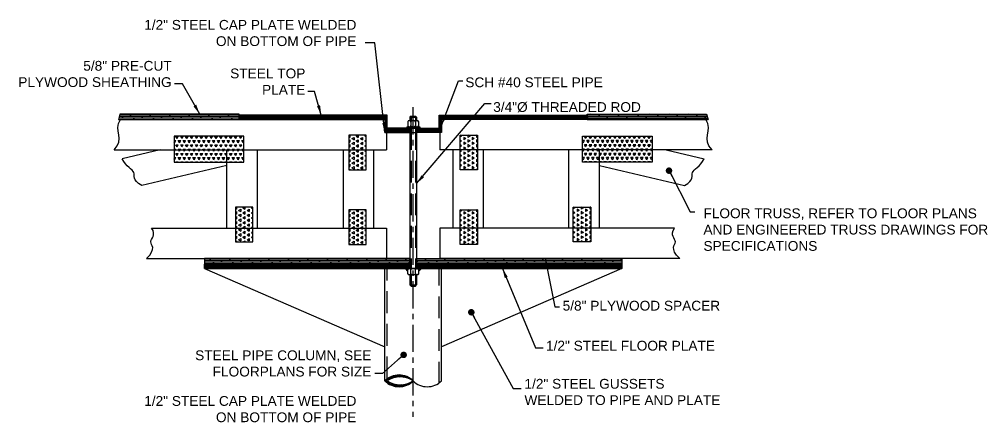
# Model space of a CAD drawing. Header units: inches. Extents: x -1316 to 22433, y -200 to 8737.
# Drawn here: x 1860.4 to 1971.7, y 738.9 to 784 of the extents above; entities that cross this region are included whole.
import ezdxf

# ---------------------------------------------------------------- set-up
doc = ezdxf.new("R2010")
doc.units = ezdxf.units.IN
doc.header["$LTSCALE"] = 10
doc.header["$MEASUREMENT"] = 0
doc.linetypes.add('CENTER', pattern=[2, 1.25, -0.25, 0.25, -0.25])
doc.linetypes.add('HIDDEN', pattern=[0.375, 0.25, -0.125])
doc.layers.get('0').update_dxf_attribs({"linetype": 'CONTINUOUS'})
for name, color, linetype in [('A-', 1, 'CONTINUOUS'), ('S-FLOR', 7, 'CONTINUOUS'), ('S-HATCH', 5, 'CONTINUOUS'), ('S-HDWR', 104, 'CONTINUOUS'), ('S-PLATE', 190, 'CONTINUOUS'), ('S-TXT', 222, 'CONTINUOUS')]:
    doc.layers.add(name, color=color, linetype=linetype)
doc.styles.add('style1', font='arial.ttf')
doc.dimstyles.new('1', dxfattribs={"dimtxt": 1.125, "dimasz": 1.125, "dimexe": 0.18, "dimexo": 1, "dimgap": 1, "dimtad": 0, "dimtih": 1, "dimtoh": 1, "dimdec": 4, "dimrnd": 1, "dimzin": 0, "dimdsep": 46, "dimlunit": 4, "dimtxsty": 'style1', "dimcen": 0.09, "dimadec": 0, "dimazin": 0, "dimtfac": 1, "dimtdec": 4, "dimtix": 1, "dimtofl": 0, "dimtmove": 2, "dimatfit": 3, "dimfxl": 1, "dimtolj": 1, "dimtzin": 0, "dimarcsym": 0})
pattern_1 = [(45, (942.76299, -123.29108), (-0.088388348, 0.088388348), [])]
pattern_2 = [(0, (943.4519, -76.74207), (0, 0.1875), []), (45, (943.4519, -76.7421), (-0.375, 0.375), [0.26516504, -0.53033076])]
pattern_3 = [(45, (943.4519, -76.74207), (-0.088388348, 0.088388348), [])]

# ---------------------------------------------------------------- blocks, each defined once
blk = doc.blocks.new('BOX')
blk.add_lwpolyline([(0, 0), (1, 0), (1, 1), (0, 1)], close=True)
blk = doc.blocks.new('*X510')
at = {"color": 0}
for p, q in [((586.53, -102.39), (586.42, -102.21)), ((586.53, -102.39), (586.63, -102.21)), ((587.09, -102.39), (586.98, -102.21)), ((587.09, -102.39), (587.2, -102.21)), ((587.65, -102.39), (587.55, -102.21)), ((587.65, -102.39), (587.76, -102.21)), ((588.22, -102.39), (588.11, -102.21)), ((588.22, -102.39), (588.32, -102.21)), ((588.78, -102.39), (588.67, -102.21)), ((588.78, -102.39), (588.88, -102.21)), ((589.34, -102.39), (589.23, -102.21)), ((589.34, -102.39), (589.45, -102.21)), ((589.9, -102.39), (589.8, -102.21)), ((589.9, -102.39), (590.01, -102.21)), ((590.42, -102.31), (590.36, -102.21)), ((586.42, -103.12), (586.67, -103.12)), ((586.53, -103.37), (586.42, -103.18)), ((586.53, -103.37), (586.67, -103.12)), ((586.81, -102.88), (586.67, -102.64)), ((586.67, -102.64), (586.95, -102.64)), ((586.81, -102.88), (586.95, -102.64)), ((587.09, -103.37), (586.95, -103.12)), ((586.95, -103.12), (587.23, -103.12)), ((587.09, -103.37), (587.23, -103.12)), ((587.37, -102.88), (587.23, -102.64)), ((587.23, -102.64), (587.51, -102.64)), ((587.37, -102.88), (587.51, -102.64)), ((587.65, -103.37), (587.51, -103.12)), ((587.51, -103.12), (587.79, -103.12)), ((587.65, -103.37), (587.79, -103.12)), ((587.93, -102.88), (587.79, -102.64)), ((587.79, -102.64), (588.07, -102.64)), ((587.93, -102.88), (588.07, -102.64)), ((588.22, -103.37), (588.07, -103.12)), ((588.07, -103.12), (588.36, -103.12)), ((588.22, -103.37), (588.36, -103.12)), ((588.5, -102.88), (588.36, -102.64)), ((588.36, -102.64), (588.64, -102.64)), ((588.5, -102.88), (588.64, -102.64)), ((588.78, -103.37), (588.64, -103.12)), ((588.64, -103.12), (588.92, -103.12)), ((588.78, -103.37), (588.92, -103.12)), ((589.06, -102.88), (588.92, -102.64)), ((588.92, -102.64), (589.2, -102.64)), ((589.06, -102.88), (589.2, -102.64)), ((589.34, -103.37), (589.2, -103.12)), ((589.2, -103.12), (589.48, -103.12)), ((589.34, -103.37), (589.48, -103.12)), ((589.62, -102.88), (589.48, -102.64)), ((589.48, -102.64), (589.76, -102.64)), ((589.62, -102.88), (589.76, -102.64)), ((589.9, -103.37), (589.76, -103.12)), ((589.76, -103.12), (590.04, -103.12)), ((589.9, -103.37), (590.04, -103.12)), ((590.18, -102.88), (590.04, -102.64)), ((590.04, -102.64), (590.32, -102.64)), ((590.18, -102.88), (590.32, -102.64)), ((590.42, -103.29), (590.32, -103.12)), ((590.32, -103.12), (590.42, -103.12)), ((586.42, -104.1), (586.67, -104.1)), ((586.45, -104.21), (586.42, -104.15)), ((586.6, -104.21), (586.67, -104.1)), ((586.81, -103.85), (586.67, -103.61)), ((586.67, -103.61), (586.95, -103.61)), ((586.81, -103.85), (586.95, -103.61)), ((587.01, -104.21), (586.95, -104.1)), ((586.95, -104.1), (587.23, -104.1)), ((587.17, -104.21), (587.23, -104.1)), ((587.37, -103.85), (587.23, -103.61)), ((587.23, -103.61), (587.51, -103.61)), ((587.37, -103.85), (587.51, -103.61)), ((587.58, -104.21), (587.51, -104.1)), ((587.51, -104.1), (587.79, -104.1)), ((587.73, -104.21), (587.79, -104.1)), ((587.93, -103.85), (587.79, -103.61)), ((587.79, -103.61), (588.07, -103.61)), ((587.93, -103.85), (588.07, -103.61)), ((588.14, -104.21), (588.07, -104.1)), ((588.07, -104.1), (588.36, -104.1)), ((588.29, -104.21), (588.36, -104.1)), ((588.5, -103.85), (588.36, -103.61)), ((588.36, -103.61), (588.64, -103.61)), ((588.5, -103.85), (588.64, -103.61)), ((588.7, -104.21), (588.64, -104.1)), ((588.64, -104.1), (588.92, -104.1)), ((588.85, -104.21), (588.92, -104.1)), ((589.06, -103.85), (588.92, -103.61)), ((588.92, -103.61), (589.2, -103.61)), ((589.06, -103.85), (589.2, -103.61)), ((589.26, -104.21), (589.2, -104.1)), ((589.2, -104.1), (589.48, -104.1)), ((589.42, -104.21), (589.48, -104.1)), ((589.62, -103.85), (589.48, -103.61)), ((589.48, -103.61), (589.76, -103.61)), ((589.62, -103.85), (589.76, -103.61)), ((589.83, -104.21), (589.76, -104.1)), ((589.76, -104.1), (590.04, -104.1)), ((589.98, -104.21), (590.04, -104.1)), ((590.18, -103.85), (590.04, -103.61)), ((590.04, -103.61), (590.32, -103.61)), ((590.18, -103.85), (590.32, -103.61)), ((590.39, -104.21), (590.32, -104.1)), ((590.32, -104.1), (590.42, -104.1))]:
    blk.add_line(p, q, dxfattribs=at)
blk = doc.blocks.new('*X511')
at = {"color": 0}
for p, q in [((579.78, -101.42), (579.64, -101.17)), ((579.64, -101.17), (579.92, -101.17)), ((579.78, -101.42), (579.92, -101.17)), ((580.34, -101.42), (580.2, -101.17)), ((580.2, -101.17), (580.48, -101.17)), ((580.34, -101.42), (580.48, -101.17)), ((580.9, -101.42), (580.76, -101.17)), ((580.76, -101.17), (581.04, -101.17)), ((580.9, -101.42), (581.04, -101.17)), ((581.47, -101.42), (581.32, -101.17)), ((581.32, -101.17), (581.61, -101.17)), ((581.47, -101.42), (581.61, -101.17)), ((582.03, -101.42), (581.89, -101.17)), ((581.89, -101.17), (582.17, -101.17)), ((582.03, -101.42), (582.17, -101.17)), ((582.59, -101.42), (582.45, -101.17)), ((582.45, -101.17), (582.73, -101.17)), ((582.59, -101.42), (582.73, -101.17)), ((583.15, -101.42), (583.01, -101.17)), ((583.01, -101.17), (583.29, -101.17)), ((583.15, -101.42), (583.29, -101.17)), ((583.72, -101.42), (583.57, -101.17)), ((583.57, -101.17), (583.86, -101.17)), ((583.72, -101.42), (583.86, -101.17)), ((584.28, -101.42), (584.14, -101.17)), ((584.14, -101.17), (584.42, -101.17)), ((584.28, -101.42), (584.42, -101.17)), ((584.84, -101.42), (584.7, -101.17)), ((584.7, -101.17), (584.98, -101.17)), ((584.84, -101.42), (584.98, -101.17)), ((585.4, -101.42), (585.26, -101.17)), ((585.26, -101.17), (585.54, -101.17)), ((585.4, -101.42), (585.54, -101.17)), ((585.97, -101.42), (585.82, -101.17)), ((585.82, -101.17), (586.11, -101.17)), ((585.97, -101.42), (586.11, -101.17)), ((586.53, -101.42), (586.39, -101.17)), ((586.39, -101.17), (586.67, -101.17)), ((586.53, -101.42), (586.67, -101.17)), ((587.09, -101.42), (586.95, -101.17)), ((586.95, -101.17), (587.23, -101.17)), ((587.09, -101.42), (587.23, -101.17)), ((579.45, -101.66), (579.64, -101.66)), ((579.5, -101.9), (579.45, -101.82)), ((579.5, -101.9), (579.64, -101.66)), ((579.78, -102.39), (579.64, -102.15)), ((579.64, -102.15), (579.92, -102.15)), ((579.78, -102.39), (579.92, -102.15)), ((580.06, -101.9), (579.92, -101.66)), ((579.92, -101.66), (580.2, -101.66)), ((580.06, -101.9), (580.2, -101.66)), ((580.34, -102.39), (580.2, -102.15)), ((580.2, -102.15), (580.48, -102.15)), ((580.34, -102.39), (580.48, -102.15)), ((580.62, -101.9), (580.48, -101.66)), ((580.48, -101.66), (580.76, -101.66)), ((580.62, -101.9), (580.76, -101.66)), ((580.9, -102.39), (580.76, -102.15)), ((580.76, -102.15), (581.04, -102.15)), ((580.9, -102.39), (581.04, -102.15)), ((581.18, -101.9), (581.04, -101.66)), ((581.04, -101.66), (581.32, -101.66)), ((581.18, -101.9), (581.32, -101.66)), ((581.47, -102.39), (581.32, -102.15)), ((581.32, -102.15), (581.61, -102.15)), ((581.47, -102.39), (581.61, -102.15)), ((581.75, -101.9), (581.61, -101.66)), ((581.61, -101.66), (581.89, -101.66)), ((581.75, -101.9), (581.89, -101.66)), ((582.03, -102.39), (581.89, -102.15)), ((581.89, -102.15), (582.17, -102.15)), ((582.03, -102.39), (582.17, -102.15)), ((582.31, -101.9), (582.17, -101.66)), ((582.17, -101.66), (582.45, -101.66)), ((582.31, -101.9), (582.45, -101.66)), ((582.59, -102.39), (582.45, -102.15)), ((582.45, -102.15), (582.73, -102.15)), ((582.59, -102.39), (582.73, -102.15)), ((582.87, -101.9), (582.73, -101.66)), ((582.73, -101.66), (583.01, -101.66)), ((582.87, -101.9), (583.01, -101.66)), ((583.15, -102.39), (583.01, -102.15)), ((583.01, -102.15), (583.29, -102.15)), ((583.15, -102.39), (583.29, -102.15)), ((583.43, -101.9), (583.29, -101.66)), ((583.29, -101.66), (583.57, -101.66)), ((583.43, -101.9), (583.57, -101.66)), ((583.72, -102.39), (583.57, -102.15)), ((583.57, -102.15), (583.86, -102.15)), ((583.72, -102.39), (583.86, -102.15)), ((584, -101.9), (583.86, -101.66)), ((583.86, -101.66), (584.14, -101.66)), ((584, -101.9), (584.14, -101.66)), ((584.28, -102.39), (584.14, -102.15)), ((584.14, -102.15), (584.42, -102.15)), ((584.28, -102.39), (584.42, -102.15)), ((584.56, -101.9), (584.42, -101.66)), ((584.42, -101.66), (584.7, -101.66)), ((584.56, -101.9), (584.7, -101.66)), ((584.84, -102.39), (584.7, -102.15)), ((584.7, -102.15), (584.98, -102.15)), ((584.84, -102.39), (584.98, -102.15)), ((585.12, -101.9), (584.98, -101.66)), ((584.98, -101.66), (585.26, -101.66)), ((585.12, -101.9), (585.26, -101.66)), ((585.4, -102.39), (585.26, -102.15)), ((585.26, -102.15), (585.54, -102.15)), ((585.4, -102.39), (585.54, -102.15)), ((585.68, -101.9), (585.54, -101.66)), ((585.54, -101.66), (585.82, -101.66)), ((585.68, -101.9), (585.82, -101.66)), ((585.97, -102.39), (585.82, -102.15)), ((585.82, -102.15), (586.11, -102.15)), ((585.97, -102.39), (586.11, -102.15)), ((586.25, -101.9), (586.11, -101.66)), ((586.11, -101.66), (586.39, -101.66)), ((586.25, -101.9), (586.39, -101.66)), ((586.53, -102.39), (586.39, -102.15)), ((586.39, -102.15), (586.67, -102.15)), ((586.53, -102.39), (586.67, -102.15)), ((586.81, -101.9), (586.67, -101.66)), ((586.67, -101.66), (586.95, -101.66)), ((586.81, -101.9), (586.95, -101.66)), ((587.09, -102.39), (586.95, -102.15)), ((586.95, -102.15), (587.23, -102.15)), ((587.09, -102.39), (587.23, -102.15)), ((587.37, -101.9), (587.23, -101.66)), ((587.23, -101.66), (587.45, -101.66)), ((587.37, -101.9), (587.45, -101.78)), ((579.45, -102.64), (579.64, -102.64)), ((579.5, -102.88), (579.45, -102.79)), ((579.5, -102.88), (579.64, -102.64)), ((579.78, -103.37), (579.64, -103.12)), ((579.64, -103.12), (579.92, -103.12)), ((579.78, -103.37), (579.92, -103.12)), ((580.06, -102.88), (579.92, -102.64)), ((579.92, -102.64), (580.2, -102.64)), ((580.06, -102.88), (580.2, -102.64)), ((580.34, -103.37), (580.2, -103.12)), ((580.2, -103.12), (580.48, -103.12)), ((580.34, -103.37), (580.48, -103.12)), ((580.62, -102.88), (580.48, -102.64)), ((580.48, -102.64), (580.76, -102.64)), ((580.62, -102.88), (580.76, -102.64)), ((580.9, -103.37), (580.76, -103.12)), ((580.76, -103.12), (581.04, -103.12)), ((580.9, -103.37), (581.04, -103.12)), ((581.18, -102.88), (581.04, -102.64)), ((581.04, -102.64), (581.32, -102.64)), ((581.18, -102.88), (581.32, -102.64)), ((581.47, -103.37), (581.32, -103.12)), ((581.32, -103.12), (581.61, -103.12)), ((581.47, -103.37), (581.61, -103.12)), ((581.75, -102.88), (581.61, -102.64)), ((581.61, -102.64), (581.89, -102.64)), ((581.75, -102.88), (581.89, -102.64)), ((582.03, -103.37), (581.89, -103.12)), ((581.89, -103.12), (582.17, -103.12)), ((582.03, -103.37), (582.17, -103.12)), ((582.31, -102.88), (582.17, -102.64)), ((582.17, -102.64), (582.45, -102.64)), ((582.31, -102.88), (582.45, -102.64)), ((582.59, -103.37), (582.45, -103.12)), ((582.45, -103.12), (582.73, -103.12)), ((582.59, -103.37), (582.73, -103.12)), ((582.87, -102.88), (582.73, -102.64)), ((582.73, -102.64), (583.01, -102.64)), ((582.87, -102.88), (583.01, -102.64)), ((583.15, -103.37), (583.01, -103.12)), ((583.01, -103.12), (583.29, -103.12)), ((583.15, -103.37), (583.29, -103.12)), ((583.43, -102.88), (583.29, -102.64)), ((583.29, -102.64), (583.57, -102.64)), ((583.43, -102.88), (583.57, -102.64)), ((583.72, -103.37), (583.57, -103.12)), ((583.57, -103.12), (583.86, -103.12)), ((583.72, -103.37), (583.86, -103.12)), ((584, -102.88), (583.86, -102.64)), ((583.86, -102.64), (584.14, -102.64)), ((584, -102.88), (584.14, -102.64)), ((584.28, -103.37), (584.14, -103.12)), ((584.14, -103.12), (584.42, -103.12)), ((584.28, -103.37), (584.42, -103.12)), ((584.56, -102.88), (584.42, -102.64)), ((584.42, -102.64), (584.7, -102.64)), ((584.56, -102.88), (584.7, -102.64)), ((584.84, -103.37), (584.7, -103.12)), ((584.7, -103.12), (584.98, -103.12)), ((584.84, -103.37), (584.98, -103.12)), ((585.12, -102.88), (584.98, -102.64)), ((584.98, -102.64), (585.26, -102.64)), ((585.12, -102.88), (585.26, -102.64)), ((585.4, -103.37), (585.26, -103.12)), ((585.26, -103.12), (585.54, -103.12)), ((585.4, -103.37), (585.54, -103.12)), ((585.68, -102.88), (585.54, -102.64)), ((585.54, -102.64), (585.82, -102.64)), ((585.68, -102.88), (585.82, -102.64)), ((585.97, -103.37), (585.82, -103.12)), ((585.82, -103.12), (586.11, -103.12)), ((585.97, -103.37), (586.11, -103.12)), ((586.25, -102.88), (586.11, -102.64)), ((586.11, -102.64), (586.39, -102.64)), ((586.25, -102.88), (586.39, -102.64)), ((586.53, -103.37), (586.39, -103.12)), ((586.39, -103.12), (586.67, -103.12)), ((586.53, -103.37), (586.67, -103.12)), ((586.81, -102.88), (586.67, -102.64)), ((586.67, -102.64), (586.95, -102.64)), ((586.81, -102.88), (586.95, -102.64)), ((587.09, -103.37), (586.95, -103.12)), ((586.95, -103.12), (587.23, -103.12)), ((587.09, -103.37), (587.23, -103.12)), ((587.37, -102.88), (587.23, -102.64)), ((587.23, -102.64), (587.45, -102.64)), ((587.37, -102.88), (587.45, -102.75)), ((579.45, -103.61), (579.64, -103.61)), ((579.5, -103.85), (579.45, -103.76)), ((579.5, -103.85), (579.64, -103.61)), ((579.66, -104.13), (579.64, -104.1)), ((579.64, -104.1), (579.92, -104.1)), ((579.9, -104.13), (579.92, -104.1)), ((580.06, -103.85), (579.92, -103.61)), ((579.92, -103.61), (580.2, -103.61)), ((580.06, -103.85), (580.2, -103.61)), ((580.22, -104.13), (580.2, -104.1)), ((580.2, -104.1), (580.48, -104.1)), ((580.46, -104.13), (580.48, -104.1)), ((580.62, -103.85), (580.48, -103.61)), ((580.48, -103.61), (580.76, -103.61)), ((580.62, -103.85), (580.76, -103.61)), ((580.78, -104.13), (580.76, -104.1)), ((580.76, -104.1), (581.04, -104.1)), ((581.02, -104.13), (581.04, -104.1)), ((581.18, -103.85), (581.04, -103.61)), ((581.04, -103.61), (581.32, -103.61)), ((581.18, -103.85), (581.32, -103.61)), ((581.35, -104.13), (581.32, -104.1)), ((581.32, -104.1), (581.61, -104.1)), ((581.58, -104.13), (581.61, -104.1)), ((581.75, -103.85), (581.61, -103.61)), ((581.61, -103.61), (581.89, -103.61)), ((581.75, -103.85), (581.89, -103.61)), ((581.91, -104.13), (581.89, -104.1)), ((581.89, -104.1), (582.17, -104.1)), ((582.15, -104.13), (582.17, -104.1)), ((582.31, -103.85), (582.17, -103.61)), ((582.17, -103.61), (582.45, -103.61)), ((582.31, -103.85), (582.45, -103.61)), ((582.47, -104.13), (582.45, -104.1)), ((582.45, -104.1), (582.73, -104.1)), ((582.71, -104.13), (582.73, -104.1)), ((582.87, -103.85), (582.73, -103.61)), ((582.73, -103.61), (583.01, -103.61)), ((582.87, -103.85), (583.01, -103.61)), ((583.03, -104.13), (583.01, -104.1)), ((583.01, -104.1), (583.29, -104.1)), ((583.27, -104.13), (583.29, -104.1)), ((583.43, -103.85), (583.29, -103.61)), ((583.29, -103.61), (583.57, -103.61)), ((583.43, -103.85), (583.57, -103.61)), ((583.6, -104.13), (583.57, -104.1)), ((583.57, -104.1), (583.86, -104.1)), ((583.83, -104.13), (583.86, -104.1)), ((584, -103.85), (583.86, -103.61)), ((583.86, -103.61), (584.14, -103.61)), ((584, -103.85), (584.14, -103.61)), ((584.16, -104.13), (584.14, -104.1)), ((584.14, -104.1), (584.42, -104.1)), ((584.4, -104.13), (584.42, -104.1)), ((584.56, -103.85), (584.42, -103.61)), ((584.42, -103.61), (584.7, -103.61)), ((584.56, -103.85), (584.7, -103.61)), ((584.72, -104.13), (584.7, -104.1)), ((584.7, -104.1), (584.98, -104.1)), ((584.96, -104.13), (584.98, -104.1)), ((585.12, -103.85), (584.98, -103.61)), ((584.98, -103.61), (585.26, -103.61)), ((585.12, -103.85), (585.26, -103.61)), ((585.28, -104.13), (585.26, -104.1)), ((585.26, -104.1), (585.54, -104.1)), ((585.52, -104.13), (585.54, -104.1)), ((585.68, -103.85), (585.54, -103.61)), ((585.54, -103.61), (585.82, -103.61)), ((585.68, -103.85), (585.82, -103.61)), ((585.85, -104.13), (585.82, -104.1)), ((585.82, -104.1), (586.11, -104.1)), ((586.08, -104.13), (586.11, -104.1)), ((586.25, -103.85), (586.11, -103.61)), ((586.11, -103.61), (586.39, -103.61)), ((586.25, -103.85), (586.39, -103.61)), ((586.41, -104.13), (586.39, -104.1)), ((586.39, -104.1), (586.67, -104.1)), ((586.65, -104.13), (586.67, -104.1)), ((586.81, -103.85), (586.67, -103.61)), ((586.67, -103.61), (586.95, -103.61)), ((586.81, -103.85), (586.95, -103.61)), ((586.97, -104.13), (586.95, -104.1)), ((586.95, -104.1), (587.23, -104.1)), ((587.21, -104.13), (587.23, -104.1)), ((587.37, -103.85), (587.23, -103.61)), ((587.23, -103.61), (587.45, -103.61)), ((587.37, -103.85), (587.45, -103.72))]:
    blk.add_line(p, q, dxfattribs=at)
blk = doc.blocks.new('3-4WASSV')
for p, q in [((-0.75, 0.134), (0.75, 0.134)), ((-0.75, 0.134), (-0.75, 0)), ((-0.75, 0), (0.75, 0)), ((-0.406, 0.134), (-0.406, 0)), ((0.406, 0.134), (0.406, 0)), ((0.75, 0.134), (0.75, 0))]:
    blk.add_line(p, q)
blk = doc.blocks.new('3-4NUTSV')
for p, q in [((-0.63, 0.64), (-0.63, 0.11)), ((-0.63, 0.64), (-0.52, 0.75)), ((-0.63, 0.11), (-0.52, 0)), ((-0.52, 0.75), (0.52, 0.75)), ((-0.52, 0), (0.52, 0)), ((-0.26, 0.57), (-0.26, 0.18)), ((0.26, 0.57), (0.26, 0.18)), ((0.62, 0.64), (0.52, 0.75)), ((0.62, 0.11), (0.52, 0)), ((0.62, 0.64), (0.62, 0.11))]:
    blk.add_line(p, q)
for centre, radius, start, end in [((-0.44, 0.57), 0.183, 0, 180), ((-0.44, 0.18), 0.183, 180, 0), ((0, 0.48), 0.275, 19.4712, 160.5288), ((0, 0.27), 0.275, 199.4712, 340.5288), ((0.44, 0.57), 0.183, 0, 180), ((0.44, 0.18), 0.183, 180, 0)]:
    blk.add_arc(centre, radius, start, end)
blk = doc.blocks.new('32 IN TOP PLATE')
at = {"layer": 'S-HATCH'}
h = blk.add_hatch(dxfattribs=at)
h.set_pattern_fill('DOLMIT', color=256, scale=0.75, style=0)
h.paths.add_polyline_path([(-20, 1.5), (-20, 2.12), (-33.73, 2.12), (-33.9, 1.5)])
h = blk.add_hatch(dxfattribs=at)
h.set_pattern_fill('ANSI31', color=256, style=0)
h.set_pattern_definition(pattern_1)
h.paths.add_polyline_path([(-3, 2), (-20, 2), (-20, 1.5), (-3, 1.5)])
h = blk.add_hatch(dxfattribs=at)
h.set_pattern_fill('ANSI31', color=256, angle=90, style=0)
h.set_pattern_definition([(135, (941.76299, -123.29108), (-0.088388348, -0.088388348), [])])
h.paths.add_polyline_path([(-3, 1.5), (-3.25, 1.5), (-3.25, 0.5), (-3, 0.5)])
h = blk.add_hatch(dxfattribs=at)
h.set_pattern_fill('ANSI31', color=256, style=0)
h.set_pattern_definition(pattern_1)
h.paths.add_polyline_path([(3, 1.5), (3, 2), (20, 2), (20, 1.5)])
h = blk.add_hatch(dxfattribs=at)
h.set_pattern_fill('ANSI31', color=256, angle=90, style=0)
h.set_pattern_definition([(135, (943.76299, -123.29108), (-0.088388348, -0.088388348), [])])
h.paths.add_polyline_path([(3, 0.5), (3, 1.5), (3.25, 1.5), (3.25, 0.5)])
h = blk.add_hatch(dxfattribs=at)
h.set_pattern_fill('DOLMIT', color=256, scale=0.75, style=0)
h.set_pattern_definition([(180, (1e-13, 0), (0, 0.1875), []), (135, (1e-13, 0), (0.375, 0.375), [0.265165, -0.530331])])
h.paths.add_polyline_path([(20, 1.5), (20, 2.12), (33.73, 2.12), (33.9, 1.5)])
h = blk.add_hatch(dxfattribs=at)
h.set_pattern_fill('ANSI31', color=256, style=0)
h.set_pattern_definition(pattern_1)
h.paths.add_polyline_path([(-3.25, 0.5), (-3.25, 0), (-0.44, 0), (-0.44, 0.5)])
h = blk.add_hatch(dxfattribs=at)
h.set_pattern_fill('ANSI31', color=256, style=0)
h.set_pattern_definition(pattern_1)
h.paths.add_polyline_path([(0.44, 0), (0.44, 0.5), (3.25, 0.5), (3.25, 0)])
for points in [[(20, 2.12), (33.73, 2.12)], [(20, 1.5), (33.9, 1.5)]]:
    blk.add_lwpolyline(points)
at = {"layer": 'S-FLOR'}
for points in [[(-20, 1.5), (-20, 2.12), (-33.73, 2.12), (-33.9, 1.5)], [(20, 1.5), (20, 2.12), (33.73, 2.12), (33.9, 1.5)]]:
    blk.add_lwpolyline(points, close=True, dxfattribs=at)
at = {"layer": 'S-HDWR'}
for points in [[(-3, 2), (-20, 2), (-20, 1.5), (-3, 1.5)], [(-3, 1.5), (-3.25, 1.5), (-3.25, 0.5), (-3, 0.5)], [(3, 1.5), (3, 2), (20, 2), (20, 1.5)], [(3, 0.5), (3, 1.5), (3.25, 1.5), (3.25, 0.5)], [(-3.25, 0.5), (-3.25, 0), (-0.44, 0), (-0.44, 0.5)], [(0.44, 0), (0.44, 0.5), (3.25, 0.5), (3.25, 0)]]:
    blk.add_lwpolyline(points, close=True, dxfattribs=at)
for points in [[(-0.44, 0.5), (0.44, 0.5)], [(-0.44, 0), (0.44, 0)]]:
    blk.add_lwpolyline(points, dxfattribs=at)
at = {"layer": 'S-TXT', "char_height": 1.125, "style": 'style1'}
for s, insert, attachment_point in [('1/2" STEEL CAP PLATE WELDED\\PON BOTTOM OF PIPE', (-6.53, 9.92), 9), ('\\A1;5/8" PRE-CUT\\PPLYWOOD SHEATHING', (-27.77, 5.21), 9), ('STEEL TOP\\PPLATE', (-12.4, 4.35), 9), ('SCH #40 STEEL PIPE', (5.99, 6.33), 1)]:
    blk.add_mtext(s, dxfattribs=dict(at, insert=insert, attachment_point=attachment_point))
at = {"layer": 'S-TXT', "annotation_type": 0, "has_hookline": 1}
for points, hookline_direction in [([(-3.25, 0), (-4.4, 10.3), (-5.53, 10.3)], 1), ([(-24.55, 2.12), (-26.51, 5.58), (-27.44, 5.58)], 1), ([(3.25, 0.8), (5.22, 5.95), (5.71, 5.95)], 0), ([(-10.57, 2), (-11.36, 4.72), (-12.11, 4.72)], 1)]:
    blk.add_leader(points, dimstyle='1', dxfattribs=dict(at, hookline_direction=hookline_direction))
blk = doc.blocks.new('32 IN FLOOR PLATE')
at = {"layer": 'S-HATCH'}
h = blk.add_hatch(dxfattribs=at)
h.set_pattern_fill('DOLMIT', color=256, scale=0.75, style=0)
h.set_pattern_definition(pattern_2)
h.paths.add_polyline_path([(-24.37, 0), (-24.37, -0.63), (-0.75, -0.63), (-0.75, 0)])
h = blk.add_hatch(dxfattribs=at)
h.set_pattern_fill('DOLMIT', color=256, scale=0.75, style=0)
h.set_pattern_definition(pattern_2)
h.paths.add_polyline_path([(23.63, -0.63), (0, -0.63), (0, 0), (23.63, 0)])
h = blk.add_hatch(dxfattribs=at)
h.set_pattern_fill('ANSI31', color=256, style=0)
h.set_pattern_definition(pattern_3)
h.paths.add_polyline_path([(-0.75, -0.63), (-0.75, -1.13), (-24.37, -1.13), (-24.37, -0.63)])
h = blk.add_hatch(dxfattribs=at)
h.set_pattern_fill('ANSI31', color=256, style=0)
h.set_pattern_definition(pattern_3)
h.paths.add_polyline_path([(0, -0.63), (0, -1.13), (23.63, -1.13), (23.63, -0.63)])
h = blk.add_hatch(dxfattribs=at)
h.set_pattern_fill('ANSI31', color=256, style=0)
h.set_pattern_definition([(45, (942.4519, -76.74207), (-0.088388348, 0.088388348), [])])
edge = h.paths.add_edge_path()
edge.add_arc((-2, -15.67), 2.29, 44.8314, 135.1686)
edge.add_arc((-2, -12.44), 2.29, 224.8314, 315.1686)
edge = h.paths.add_edge_path(flags=16)
edge.add_arc((-1.87, -11.76), 2.74, 236.8256, 303.1744)
edge.add_arc((-1.87, -16.35), 2.74, 56.8256, 123.1744)
at = {"layer": 'S-HDWR'}
for p, q in [((-24.37, 0), (-0.75, 0)), ((-24.37, 0), (-24.37, -1.13)), ((0, 0), (23.63, 0)), ((-24.37, -0.63), (-0.75, -0.63)), ((0, -0.63), (23.63, -0.63)), ((23.63, 0), (23.63, -1.13)), ((-24.37, -1.13), (-0.75, -1.13)), ((-24.37, -1.13), (-3.62, -10.15)), ((-3.62, -14.05), (-3.62, -1.13)), ((-0.75, -1.13), (0, -1.13)), ((0, -1.13), (23.63, -1.13)), ((2.88, -14.05), (2.88, -1.13)), ((23.63, -1.13), (2.88, -10.15))]:
    blk.add_line(p, q, dxfattribs=at)
at = {"layer": 'S-HDWR', "linetype": 'HIDDEN'}
for p, q in [((-3.37, -13.76), (-3.37, -1.13)), ((2.63, -14.35), (2.63, -1.13))]:
    blk.add_line(p, q, dxfattribs=at)
at = {"layer": 'S-HDWR'}
for points in [[(-24.37, 0), (-24.37, -0.63), (-0.75, -0.63), (-0.75, 0)], [(23.63, -0.63), (0, -0.63), (0, 0), (23.63, 0)], [(-0.75, -0.63), (-0.75, -1.13), (-24.37, -1.13), (-24.37, -0.63)], [(0, -0.63), (0, -1.13), (23.63, -1.13), (23.63, -0.63)]]:
    blk.add_lwpolyline(points, close=True, dxfattribs=at)
for points in [[(-0.75, 0), (-0.75, -0.63)], [(0, 0), (0, -0.63)], [(-0.75, -0.63), (-0.75, -1.13)], [(0, -0.63), (0, -1.13)]]:
    blk.add_lwpolyline(points, dxfattribs=at)
for centre, radius, start, end in [((-2, -15.67), 2.29, 44.8314, 135.1686), ((-2, -12.44), 2.29, 224.8314, 315.1686), ((-1.87, -16.35), 2.74, 56.8256, 123.1744), ((-1.87, -11.76), 2.74, 236.8256, 303.1744), ((1.25, -12.44), 2.29, 224.8314, 315.1686)]:
    blk.add_arc(centre, radius, start, end, dxfattribs=at)
at = {"layer": 'S-TXT', "char_height": 1.125, "style": 'style1'}
for s, insert, attachment_point in [('5/8" PLYWOOD SPACER', (16.81, -4.85), 1), ('1/2" STEEL FLOOR PLATE', (14.9, -9.45), 1), ('STEEL PIPE COLUMN, SEE\\PFLOORPLANS FOR SIZE', (-5.18, -13.57, -0.02), 9), ('1/2" STEEL GUSSETS\\PWELDED TO PIPE AND PLATE', (12.42, -13.83, -0.02), 1)]:
    blk.add_mtext(s, dxfattribs=dict(at, insert=insert, attachment_point=attachment_point))
at = {"layer": 'S-TXT', "annotation_type": 0, "has_hookline": 1, "hookline_direction": 0}
for points in [[(14.81, 0), (15.9, -5.53), (16.46, -5.53)], [(9.89, -1.13), (13.69, -10.26), (14.59, -10.26)]]:
    blk.add_leader(points, dimstyle='1', dxfattribs=at)
at = {"layer": 'S-TXT'}
blk.add_leader([(6.31, -6.17), (11.11, -14.92), (12.06, -14.92)], dimstyle='1', override={"dimasz": 0.75, "dimldrblk": 'DOT'}, dxfattribs=at)
at = {"layer": 'S-TXT', "annotation_type": 0, "has_hookline": 1, "hookline_direction": 1}
blk.add_leader([(-1.47, -11.07, -0.02), (-3.9, -13.2, -0.02), (-4.77, -13.2, -0.02)], dimstyle='1', override={"dimasz": 0.75, "dimldrblk": 'DOT'}, dxfattribs=at)
blk = doc.blocks.new('FLOOR')
at = {"layer": 'S-FLOR'}
for p, q in [((-30.57, 0), (0, 0)), ((0, 0), (0, -3.5)), ((6.12, 0), (6.12, -3.5)), ((36.7, 0), (6.12, 0)), ((-31.33, -3.5), (0, -3.5)), ((-26.04, -3.5), (-30.39, -4.52)), ((-18.35, -12.5), (-18.35, -3.5)), ((-14.85, -12.5), (-14.85, -3.5)), ((-5, -3.5), (-5, -12.5)), ((-1.5, -3.5), (-1.5, -12.5)), ((37.46, -3.5), (6.12, -3.5)), ((7.63, -3.5), (7.63, -12.5)), ((11.13, -3.5), (11.13, -12.5)), ((20.97, -12.5), (20.97, -3.5)), ((24.47, -12.5), (24.47, -3.5)), ((32.17, -3.5), (36.52, -4.52)), ((-18.35, -5.3), (-28.12, -7.58)), ((24.47, -5.3), (34.25, -7.58)), ((-27.01, -12.5), (0, -12.5)), ((0, -12.5), (0, -16)), ((33.13, -12.5), (6.12, -12.5)), ((6.12, -12.5), (6.12, -16)), ((-27.6, -16), (0, -16)), ((33.73, -16), (6.12, -16))]:
    blk.add_line(p, q, dxfattribs=at)
at = {"layer": 'S-HATCH'}
for points in [[(-31.33, -3.5), (-30.95, -3.05), (-30.77, -2.62), (-30.74, -2.2), (-30.79, -1.79), (-30.86, -1.36), (-30.89, -0.93), (-30.82, -0.48), (-30.57, 0)], [(37.46, -3.5), (37.07, -3.05), (36.9, -2.62), (36.87, -2.2), (36.92, -1.79), (36.99, -1.36), (37.02, -0.93), (36.94, -0.48), (36.7, 0)], [(-28.12, -7.58), (-28.5, -7.35), (-28.76, -7.13), (-28.91, -6.93), (-28.98, -6.75), (-29.01, -6.57), (-29.01, -6.41), (-29.02, -6.26), (-29.05, -6.12), (-29.13, -5.98), (-29.26, -5.83), (-29.42, -5.68), (-29.6, -5.51), (-29.8, -5.32), (-30.01, -5.09), (-30.21, -4.83), (-30.39, -4.52)], [(34.25, -7.58), (34.63, -7.35), (34.88, -7.13), (35.03, -6.93), (35.11, -6.75), (35.13, -6.57), (35.14, -6.41), (35.14, -6.26), (35.17, -6.12), (35.25, -5.98), (35.38, -5.83), (35.54, -5.68), (35.73, -5.51), (35.93, -5.32), (36.13, -5.09), (36.33, -4.83), (36.52, -4.52)], [(-27.6, -16), (-27.22, -15.59), (-27, -15.25), (-26.89, -14.97), (-26.88, -14.74), (-26.93, -14.54), (-27, -14.38), (-27.07, -14.23), (-27.1, -14.08), (-27.08, -13.94), (-27.01, -13.79), (-26.92, -13.63), (-26.84, -13.45), (-26.78, -13.25), (-26.77, -13.03), (-26.84, -12.78), (-27.01, -12.5)], [(33.73, -16), (33.35, -15.59), (33.12, -15.25), (33.02, -14.97), (33.01, -14.74), (33.05, -14.54), (33.12, -14.38), (33.19, -14.23), (33.23, -14.08), (33.2, -13.94), (33.13, -13.79), (33.05, -13.63), (32.96, -13.45), (32.9, -13.25), (32.9, -13.03), (32.97, -12.78), (33.13, -12.5)]]:
    blk.add_lwpolyline(points, dxfattribs=at)
blk.add_blockref('*X511', (-603.86, 99.22), dxfattribs=at)
at = {"layer": 'S-HATCH', "rotation": 270}
for p in [(99.88, 584.61), (86.85, 576.35), (99.88, 576.04)]:
    blk.add_blockref('*X510', p, dxfattribs=at)
at = {"layer": 'S-HATCH', "extrusion": (0, 0, -1), "zscale": -1, "rotation": 270}
for p in [(93.76, 584.61), (93.76, 576.04), (80.73, 576.35)]:
    blk.add_blockref('*X510', p, dxfattribs=at)
at = {"layer": 'S-HATCH', "extrusion": (0, 0, -1), "zscale": -1}
blk.add_blockref('*X511', (-609.98, 99.22), dxfattribs=at)
at = {"layer": 'S-PLATE'}
for p, xscale, yscale, zscale, rotation in [((-16.41, -4.92), 3, 8, 3, 90), ((-2.32, -1.81), 2, 4, 2, 180), ((-15.35, -10.07), 2, 4, 2, 180), ((-2.32, -10.38), 2, 4, 2, 180)]:
    blk.add_blockref('BOX', p, dxfattribs=dict(at, xscale=xscale, yscale=yscale, zscale=zscale, rotation=rotation))
at = {"layer": 'S-PLATE', "extrusion": (0, 0, -1)}
for p, xscale, yscale, zscale, rotation in [((-8.45, -1.81), 2, 4, -2, 180), ((-22.54, -4.92), 3, 8, -3, 90), ((-8.45, -10.38), 2, 4, -2, 180), ((-21.48, -10.07), 2, 4, -2, 180)]:
    blk.add_blockref('BOX', p, dxfattribs=dict(at, xscale=xscale, yscale=yscale, zscale=zscale, rotation=rotation))
at = {"layer": 'S-TXT', "insert": (36.44, -10.23), "char_height": 1.125, "attachment_point": 1, "style": 'style1'}
blk.add_mtext('FLOOR TRUSS, REFER TO FLOOR PLANS \\PAND ENGINEERED TRUSS DRAWINGS FOR \\PSPECIFICATIONS', dxfattribs=at)
at = {"layer": 'S-TXT', "annotation_type": 0, "has_hookline": 1, "hookline_direction": 0}
blk.add_leader([(32.48, -5.89), (34.92, -10.61), (35.44, -10.61)], dimstyle='1', override={"dimasz": 0.75, "dimldrblk": 'DOT'}, dxfattribs=at)
blk = doc.blocks.new('THREADED ROD')
at = {"layer": 'S-HATCH'}
for points in [[(-0.63, -16.5), (-0.63, -16.23), (-0.52, -16.13), (-0.94, -16.13)], [(0.62, -16.23), (0.52, -16.13), (0.94, -16.13), (0.62, -16.5)]]:
    blk.add_hatch(color=256, dxfattribs=at).paths.add_polyline_path(points)
at = {"layer": 'S-HATCH', "linetype": 'HIDDEN'}
for p, q in [((-0.25, 0), (-0.25, -16.13)), ((0.25, 0), (0.25, -16.13))]:
    blk.add_line(p, q, dxfattribs=at)
at = {"layer": 'S-HDWR'}
for p, q in [((-0.25, 1.38), (-0.37, 1.26)), ((-0.37, 1.26), (-0.37, 0.88)), ((-0.37, 1.26), (0.38, 1.26)), ((-0.25, 1.38), (0.25, 1.38)), ((0.25, 1.38), (0.38, 1.26)), ((0.38, 1.26), (0.38, 0.88)), ((-0.37, 0), (-0.37, -16.13)), ((0.38, 0), (0.38, -16.13)), ((-0.63, -16.5), (-0.94, -16.13)), ((0.62, -16.5), (0.94, -16.13)), ((-0.37, -16.88), (-0.37, -18.03)), ((0.38, -16.88), (0.38, -18.03)), ((-0.37, -18.03), (-0.25, -18.16)), ((-0.37, -18.03), (0.38, -18.03)), ((-0.25, -18.16), (0.25, -18.16)), ((0.25, -18.16), (0.38, -18.03))]:
    blk.add_line(p, q, dxfattribs=at)
at = {"layer": 'S-HDWR', "linetype": 'HIDDEN'}
for p, q in [((-0.25, 1.26), (-0.25, 0.88)), ((0.25, 1.26), (0.25, 0.88)), ((-0.25, -16.88), (-0.25, -18.03)), ((0.25, -16.88), (0.25, -18.03))]:
    blk.add_line(p, q, dxfattribs=at)
at = {"layer": 'S-HDWR'}
for name, p in [('3-4WASSV', (0, 0)), ('3-4NUTSV', (0, 0.13))]:
    blk.add_blockref(name, p, dxfattribs=at)
at = {"layer": 'S-HDWR', "rotation": 180}
blk.add_blockref('3-4NUTSV', (0, -16.13), dxfattribs=at)
at = {"layer": 'S-TXT', "insert": (9.2, 1.82), "char_height": 1.125, "attachment_point": 7, "style": 'style1'}
blk.add_mtext('3/4"%%C THREADED ROD', dxfattribs=at)
at = {"layer": 'S-TXT', "annotation_type": 0, "has_hookline": 1, "hookline_direction": 0, "text_width": 16.83}
blk.add_leader([(0.38, -6.38), (8.23, 2.83), (8.97, 2.83)], dimstyle='1', dxfattribs=at)
blk = doc.blocks.new('*U683')
at = {"layer": 'S-HATCH', "linetype": 'CENTER', "ltscale": 0.25}
blk.add_lwpolyline([(5.84, -14.92), (5.84, 58.23)], dxfattribs=at)
at = {"layer": 'A-'}
for name, p in [('32 IN TOP PLATE', (5.84, 55.31)), ('THREADED ROD', (5.84, 55.81)), ('FLOOR', (2.77, 56.81)), ('32 IN FLOOR PLATE', (6.21, 40.81)), ('32 IN TOP PLATE', (5.84, 12.07))]:
    blk.add_blockref(name, p, dxfattribs=at)

msp = doc.modelspace()

# ---------------------------------------------------------------- block references
at = {"layer": 'A-'}
msp.add_blockref('*U683', (1899.84725, 715.69895), dxfattribs=at)

doc.saveas('drawing.dxf')
